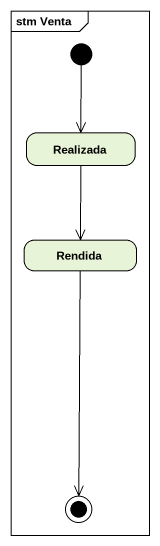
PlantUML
@startuml
mainframe stm Venta
hide empty description
state Realizada
state Rendida
[*] --> Realizada
Realizada --> Rendida
Rendida --> [*]
@enduml
